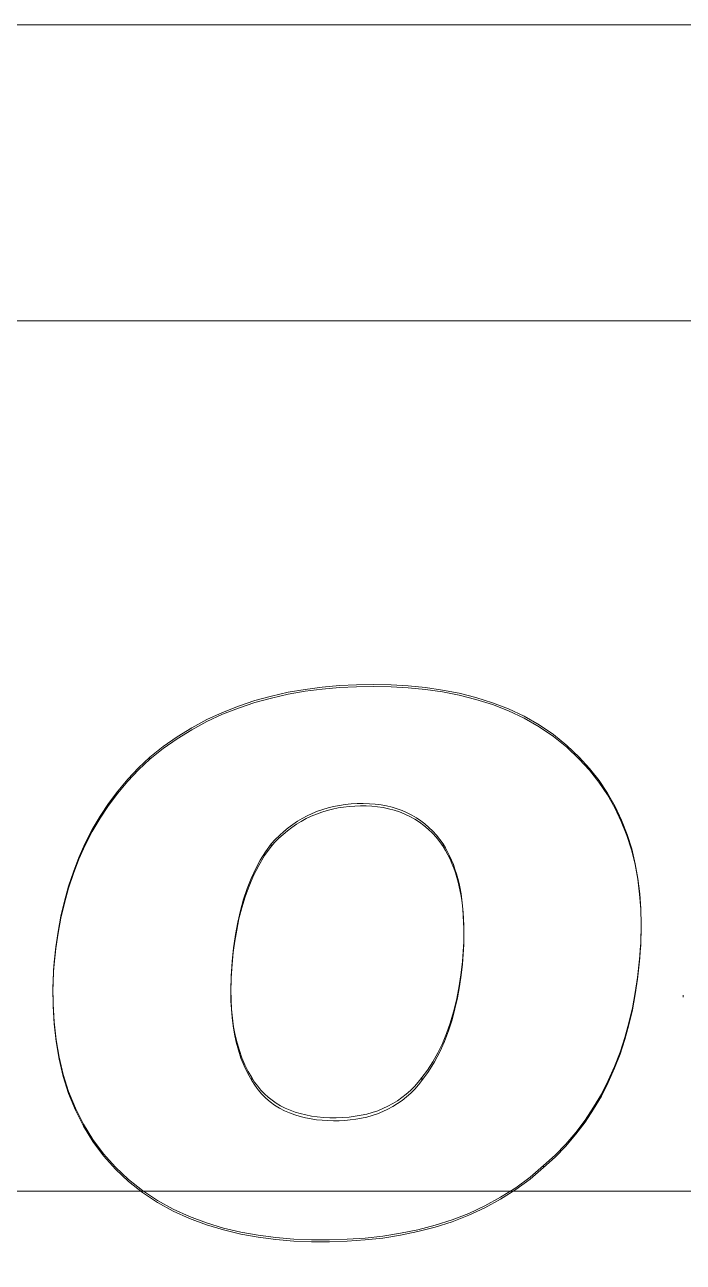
# Model space of a CAD drawing. Header units: millimetres. Extents: x 42151 to 59780, y 37376 to 44547.
# Drawn here: x 47179.81 to 47183.6, y 42699.84 to 42706.95 of the extents above; entities that cross this region are included whole.
import ezdxf

# ---------------------------------------------------------------- set-up
doc = ezdxf.new("R2010")
doc.units = ezdxf.units.MM
doc.set_wipeout_variables(frame=1)
doc.layers.add('! NO PLOT !', color=7, linetype='Continuous', true_color=0xff75dd, plot=False)
doc.layers.add('000-PI-Oprema', color=30, linetype='Continuous', lineweight=5)
doc.layers.add('004-PI-DIN Šina', color=3, linetype='Continuous')

# ---------------------------------------------------------------- blocks, each defined once
blk = doc.blocks.new('*U153')
at = {"layer": '004-PI-DIN Šina'}
blk.add_lwpolyline([(380, -17.5), (380, 17.5), (0, 17.5), (0, -17.5)], close=True, dxfattribs=at)
blk = doc.blocks.new('93444012 - Socomec')
blk.add_wipeout([(49752.7718, 45329.6339), (49959.4718, 45329.6339), (49959.4718, 45389.3339), (50071.4718, 45389.3339), (50071.4718, 45374.3339), (50074.4718, 45367.4057), (50074.4718, 45167.2621), (50071.4809, 45160.7483), (50071.4809, 45144.3339), (50022.0518, 45144.3339), (50022.0518, 45130.5339), (49981.4118, 45130.5339), (49981.4118, 45144.3339), (49959.4718, 45144.3339), (49959.4718, 45205.0339), (49752.7718, 45205.0339), (49752.7718, 45239.9339), (49751.4718, 45240.7339), (49751.4718, 45293.9339), (49752.7718, 45294.7339)]).dxf.layer = '! NO PLOT !'
at = {"layer": '000-PI-Oprema'}
for p, q in [((49752.7718, 45291.5339), (49764.4718, 45291.5339)), ((49764.4718, 45291.5339), (49776.1718, 45291.5339)), ((49751.4718, 45289.8339), (49959.4718, 45289.8339)), ((49762.9203, 45287.7427), (49763.0193, 45287.7444)), ((49763.0193, 45287.7444), (49763.1184, 45287.7424)), ((49762.3353, 45287.6512), (49762.4307, 45287.6775)), ((49762.4307, 45287.6775), (49762.5274, 45287.699)), ((49762.4307, 45287.6662), (49762.5274, 45287.6878)), ((49762.5274, 45287.699), (49762.625, 45287.7161)), ((49762.5274, 45287.6878), (49762.625, 45287.7048)), ((49762.625, 45287.7161), (49762.7231, 45287.7288)), ((49762.625, 45287.7048), (49762.7231, 45287.7176)), ((49762.7231, 45287.7288), (49762.8215, 45287.7375)), ((49762.7231, 45287.7176), (49762.8215, 45287.7263)), ((49762.8215, 45287.7375), (49762.9203, 45287.7427)), ((49762.8215, 45287.7263), (49762.9203, 45287.7314)), ((49762.9203, 45287.7314), (49763.0193, 45287.7331)), ((49763.0193, 45287.7331), (49763.1184, 45287.7312)), ((49763.1184, 45287.7424), (49763.2173, 45287.7365)), ((49763.1184, 45287.7312), (49763.2173, 45287.7253)), ((49763.2173, 45287.7365), (49763.3158, 45287.7265)), ((49763.2173, 45287.7253), (49763.3158, 45287.7153)), ((49763.3158, 45287.7265), (49763.4136, 45287.7122)), ((49763.3158, 45287.7153), (49763.4136, 45287.701)), ((49763.4136, 45287.7122), (49763.5104, 45287.6933)), ((49763.4136, 45287.701), (49763.5104, 45287.6821)), ((49763.5104, 45287.6933), (49763.6066, 45287.6692)), ((49763.5104, 45287.6821), (49763.6066, 45287.658)), ((49762.1501, 45287.5838), (49762.2416, 45287.62)), ((49762.1501, 45287.5725), (49762.2416, 45287.6088)), ((49762.2416, 45287.62), (49762.3353, 45287.6512)), ((49762.2416, 45287.6088), (49762.3353, 45287.64)), ((49762.3353, 45287.64), (49762.4307, 45287.6662)), ((49763.6066, 45287.6692), (49763.7012, 45287.6393)), ((49763.6066, 45287.658), (49763.7012, 45287.6281)), ((49763.7012, 45287.6393), (49763.7937, 45287.6035)), ((49763.7012, 45287.6281), (49763.7937, 45287.5922)), ((49763.7937, 45287.6035), (49763.8831, 45287.5613)), ((49761.9736, 45287.4954), (49762.0607, 45287.5422)), ((49761.9736, 45287.4842), (49762.0607, 45287.531)), ((49762.0607, 45287.5422), (49762.1501, 45287.5838)), ((49762.0607, 45287.531), (49762.1501, 45287.5725)), ((49763.7937, 45287.5922), (49763.8831, 45287.5501)), ((49763.8831, 45287.5613), (49763.9691, 45287.5125)), ((49763.8831, 45287.5501), (49763.9691, 45287.5012)), ((49761.8894, 45287.4437), (49761.9736, 45287.4954)), ((49761.8894, 45287.4325), (49761.9736, 45287.4842)), ((49763.9691, 45287.5125), (49764.0512, 45287.4567)), ((49763.9691, 45287.5012), (49764.0512, 45287.4454)), ((49761.8086, 45287.3872), (49761.8894, 45287.4437)), ((49761.8086, 45287.376), (49761.8894, 45287.4325)), ((49764.0512, 45287.4567), (49764.1285, 45287.3944)), ((49764.0512, 45287.4454), (49764.1285, 45287.3832)), ((49764.1285, 45287.3944), (49764.2001, 45287.3261)), ((49761.6671, 45287.2647), (49761.7316, 45287.3261)), ((49761.7316, 45287.3261), (49761.8086, 45287.3872)), ((49761.7316, 45287.3149), (49761.8086, 45287.376)), ((49761.7316, 45287.3149), (49761.7316, 45287.3261)), ((49764.1285, 45287.3832), (49764.2001, 45287.3149)), ((49764.2001, 45287.3261), (49764.2593, 45287.2614)), ((49764.2001, 45287.3149), (49764.2001, 45287.3261)), ((49761.6059, 45287.1998), (49761.6671, 45287.2647)), ((49761.6059, 45287.1885), (49761.6671, 45287.2535)), ((49761.6671, 45287.2535), (49761.7316, 45287.3149)), ((49764.2001, 45287.3149), (49764.2587, 45287.2509)), ((49764.2587, 45287.2509), (49764.3127, 45287.1827)), ((49764.2593, 45287.2614), (49764.3138, 45287.1924)), ((49761.5485, 45287.1316), (49761.6059, 45287.1998)), ((49761.5485, 45287.1203), (49761.6059, 45287.1885)), ((49764.3127, 45287.1827), (49764.3615, 45287.1107)), ((49764.3138, 45287.1924), (49764.3629, 45287.1196)), ((49761.4951, 45287.0604), (49761.5485, 45287.1316)), ((49761.4951, 45287.0491), (49761.5485, 45287.1203)), ((49764.3615, 45287.1107), (49764.4045, 45287.0356)), ((49764.3629, 45287.1196), (49764.4063, 45287.0435)), ((49761.4464, 45286.9869), (49761.4951, 45287.0604)), ((49761.4464, 45286.9756), (49761.4951, 45287.0491)), ((49762.7256, 45287.0261), (49762.7568, 45287.0354)), ((49762.7568, 45287.0354), (49762.7887, 45287.0432)), ((49762.7826, 45287.0282), (49762.8143, 45287.0348)), ((49762.7887, 45287.0432), (49762.8214, 45287.0495)), ((49762.8143, 45287.0348), (49762.8462, 45287.0398)), ((49762.8214, 45287.0495), (49762.8547, 45287.0544)), ((49762.8462, 45287.0398), (49762.8784, 45287.0435)), ((49762.8547, 45287.0544), (49762.8887, 45287.0577)), ((49762.8784, 45287.0435), (49762.9107, 45287.0458)), ((49762.8887, 45287.0577), (49762.9235, 45287.0596)), ((49762.9107, 45287.0458), (49762.9432, 45287.0468)), ((49762.9235, 45287.0596), (49762.9589, 45287.0601)), ((49762.9432, 45287.0468), (49762.9758, 45287.0465)), ((49762.9589, 45287.0601), (49762.9939, 45287.0589)), ((49762.9758, 45287.0465), (49763.0082, 45287.0447)), ((49762.9939, 45287.0589), (49763.0279, 45287.0562)), ((49763.0082, 45287.0447), (49763.0405, 45287.0414)), ((49763.0279, 45287.0562), (49763.061, 45287.0519)), ((49763.0405, 45287.0414), (49763.0725, 45287.0366)), ((49763.061, 45287.0519), (49763.093, 45287.0461)), ((49763.0725, 45287.0366), (49763.1043, 45287.0301)), ((49763.093, 45287.0461), (49763.1241, 45287.0387)), ((49763.1241, 45287.0387), (49763.1541, 45287.0297)), ((49764.4045, 45287.0356), (49764.4417, 45286.9577)), ((49764.4063, 45287.0435), (49764.4436, 45286.9646)), ((49761.4019, 45286.9106), (49761.4464, 45286.9869)), ((49761.4019, 45286.8994), (49761.4464, 45286.9756)), ((49762.5803, 45286.9579), (49762.6079, 45286.9744)), ((49762.6026, 45286.9578), (49762.6308, 45286.9732)), ((49762.6079, 45286.9744), (49762.6363, 45286.9896)), ((49762.6308, 45286.9732), (49762.6598, 45286.9872)), ((49762.6363, 45286.9896), (49762.6653, 45287.0032)), ((49762.6598, 45286.9872), (49762.6897, 45286.9997)), ((49762.6653, 45287.0032), (49762.6951, 45287.0154)), ((49762.6897, 45286.9997), (49762.7202, 45287.0107)), ((49762.6951, 45287.0154), (49762.7256, 45287.0261)), ((49762.7202, 45287.0107), (49762.7512, 45287.0202)), ((49762.7512, 45287.0202), (49762.7826, 45287.0282)), ((49763.1043, 45287.0301), (49763.1358, 45287.0218)), ((49763.1358, 45287.0218), (49763.1667, 45287.0118)), ((49763.1541, 45287.0297), (49763.1832, 45287.0191)), ((49763.1667, 45287.0118), (49763.197, 45286.9999)), ((49763.1832, 45287.0191), (49763.2112, 45287.007)), ((49763.197, 45286.9999), (49763.2263, 45286.9861)), ((49763.2112, 45287.007), (49763.2382, 45286.9933)), ((49763.2263, 45286.9861), (49763.2545, 45286.9704)), ((49763.2382, 45286.9933), (49763.2642, 45286.9781)), ((49763.2545, 45286.9704), (49763.2818, 45286.9528)), ((49763.2642, 45286.9781), (49763.2892, 45286.9613)), ((49764.4436, 45286.9646), (49764.4752, 45286.883)), ((49761.3615, 45286.8319), (49761.4019, 45286.9106)), ((49761.3615, 45286.8206), (49761.4019, 45286.8994)), ((49762.4768, 45286.877), (49762.5016, 45286.8994)), ((49762.4979, 45286.8823), (49762.5227, 45286.903)), ((49762.5016, 45286.8994), (49762.5271, 45286.9203)), ((49762.5227, 45286.903), (49762.5485, 45286.9226)), ((49762.5271, 45286.9203), (49762.5533, 45286.9398)), ((49762.5485, 45286.9226), (49762.5751, 45286.9408)), ((49762.5533, 45286.9398), (49762.5803, 45286.9579)), ((49762.5751, 45286.9408), (49762.6026, 45286.9578)), ((49763.2818, 45286.9528), (49763.3078, 45286.9335)), ((49763.2892, 45286.9613), (49763.3131, 45286.9429)), ((49763.3078, 45286.9335), (49763.3325, 45286.9124)), ((49763.3131, 45286.9429), (49763.336, 45286.923)), ((49763.3325, 45286.9124), (49763.3558, 45286.8899)), ((49763.336, 45286.923), (49763.3579, 45286.9016)), ((49763.3579, 45286.9016), (49763.3787, 45286.8785)), ((49764.4417, 45286.9577), (49764.4734, 45286.8771)), ((49761.3252, 45286.751), (49761.3615, 45286.8319)), ((49761.3252, 45286.7398), (49761.3615, 45286.8206)), ((49762.397, 45286.7829), (49762.4294, 45286.8279)), ((49762.4294, 45286.8279), (49762.4527, 45286.8532)), ((49762.4294, 45286.814), (49762.4511, 45286.8377)), ((49762.4294, 45286.814), (49762.4294, 45286.8279)), ((49762.4511, 45286.8377), (49762.474, 45286.8605)), ((49762.4527, 45286.8532), (49762.4768, 45286.877)), ((49762.474, 45286.8605), (49762.4979, 45286.8823)), ((49763.3558, 45286.8899), (49763.3776, 45286.866)), ((49763.3776, 45286.866), (49763.3981, 45286.8406)), ((49763.3787, 45286.8785), (49763.3984, 45286.854)), ((49763.3981, 45286.8406), (49763.4171, 45286.814)), ((49763.3984, 45286.854), (49763.4171, 45286.8279)), ((49763.4171, 45286.814), (49763.4171, 45286.8279)), ((49763.4171, 45286.8279), (49763.4306, 45286.8058)), ((49764.4734, 45286.8771), (49764.4996, 45286.7945)), ((49764.4752, 45286.883), (49764.5013, 45286.7994)), ((49761.293, 45286.6685), (49761.3252, 45286.751)), ((49762.3579, 45286.7044), (49762.3916, 45286.7606)), ((49762.3671, 45286.7348), (49762.397, 45286.7829)), ((49762.3916, 45286.7606), (49762.4294, 45286.814)), ((49763.4171, 45286.814), (49763.4316, 45286.7902)), ((49763.4306, 45286.8058), (49763.4433, 45286.7829)), ((49763.4316, 45286.7902), (49763.445, 45286.7656)), ((49763.4433, 45286.7829), (49763.4552, 45286.7592)), ((49763.445, 45286.7656), (49763.4574, 45286.7405)), ((49763.4552, 45286.7592), (49763.4662, 45286.7348)), ((49764.4996, 45286.7945), (49764.5204, 45286.7104)), ((49764.5013, 45286.7994), (49764.522, 45286.7144)), ((49761.293, 45286.6573), (49761.3252, 45286.7398)), ((49762.3143, 45286.6292), (49762.3395, 45286.6836)), ((49762.3281, 45286.6459), (49762.3579, 45286.7044)), ((49762.3395, 45286.6836), (49762.3671, 45286.7348)), ((49763.4574, 45286.7405), (49763.4687, 45286.715)), ((49763.4662, 45286.7348), (49763.4764, 45286.7096)), ((49763.4687, 45286.715), (49763.4789, 45286.689)), ((49763.4764, 45286.7096), (49763.4859, 45286.6836)), ((49763.4789, 45286.689), (49763.4882, 45286.6626)), ((49763.4859, 45286.6836), (49763.4945, 45286.6568)), ((49764.5204, 45286.7104), (49764.5361, 45286.6256)), ((49764.522, 45286.7144), (49764.5374, 45286.6285)), ((49761.2651, 45286.5847), (49761.293, 45286.6685)), ((49761.2651, 45286.5735), (49761.293, 45286.6573)), ((49762.2915, 45286.5715), (49762.3143, 45286.6292)), ((49762.3023, 45286.5857), (49762.3281, 45286.6459)), ((49763.4882, 45286.6626), (49763.4965, 45286.6359)), ((49763.4945, 45286.6568), (49763.5023, 45286.6292)), ((49763.4965, 45286.6359), (49763.5039, 45286.609)), ((49763.5023, 45286.6292), (49763.5094, 45286.6007)), ((49763.5039, 45286.609), (49763.5104, 45286.5818)), ((49764.5361, 45286.6256), (49764.547, 45286.5399)), ((49764.5374, 45286.6285), (49764.5479, 45286.5418)), ((49761.2412, 45286.4998), (49761.2651, 45286.5847)), ((49761.2412, 45286.4885), (49761.2651, 45286.5735)), ((49762.271, 45286.5105), (49762.2915, 45286.5715)), ((49762.2799, 45286.5241), (49762.3023, 45286.5857)), ((49763.5094, 45286.6007), (49763.5156, 45286.5715)), ((49763.5104, 45286.5818), (49763.5161, 45286.5545)), ((49763.5156, 45286.5715), (49763.5211, 45286.5414)), ((49763.5161, 45286.5545), (49763.5211, 45286.5271)), ((49763.5211, 45286.5271), (49763.5211, 45286.5414)), ((49763.5211, 45286.5414), (49763.5259, 45286.507)), ((49764.547, 45286.5399), (49764.5535, 45286.4536)), ((49764.5479, 45286.5418), (49764.554, 45286.4546)), ((49761.2212, 45286.4132), (49761.2412, 45286.4998)), ((49761.2212, 45286.4019), (49761.2412, 45286.4885)), ((49762.2529, 45286.446), (49762.271, 45286.5105)), ((49762.2608, 45286.4613), (49762.2799, 45286.5241)), ((49763.5211, 45286.5271), (49763.5262, 45286.4901)), ((49763.5259, 45286.507), (49763.5298, 45286.4715)), ((49763.5262, 45286.4901), (49763.5302, 45286.453)), ((49763.5298, 45286.4715), (49763.5328, 45286.435)), ((49761.2048, 45286.3258), (49761.2212, 45286.4132)), ((49761.2048, 45286.3145), (49761.2212, 45286.4019)), ((49762.2314, 45286.3334), (49762.2447, 45286.3976)), ((49762.2373, 45286.3782), (49762.2529, 45286.446)), ((49762.2447, 45286.3976), (49762.2608, 45286.4613)), ((49763.5302, 45286.453), (49763.5331, 45286.4158)), ((49763.5328, 45286.435), (49763.535, 45286.3974)), ((49763.5331, 45286.4158), (49763.5352, 45286.3786)), ((49763.535, 45286.3974), (49763.5363, 45286.3587)), ((49764.5535, 45286.4536), (49764.5558, 45286.367)), ((49764.554, 45286.4546), (49764.5559, 45286.367)), ((49761.1919, 45286.2377), (49761.2048, 45286.3258)), ((49762.2206, 45286.2686), (49762.2314, 45286.3334)), ((49762.2242, 45286.3068), (49762.2373, 45286.3782)), ((49763.5352, 45286.3786), (49763.5364, 45286.3413)), ((49763.5363, 45286.3587), (49763.5367, 45286.319)), ((49763.5364, 45286.3413), (49763.5367, 45286.304)), ((49764.5555, 45286.3306), (49764.5545, 45286.2943)), ((49764.5559, 45286.367), (49764.5555, 45286.3306)), ((49764.5559, 45286.3557), (49764.5555, 45286.3194)), ((49764.5558, 45286.367), (49764.5558, 45286.3651)), ((49764.5558, 45286.3651), (49764.5558, 45286.3633)), ((49764.5558, 45286.3633), (49764.5559, 45286.3614)), ((49764.5559, 45286.3652), (49764.5559, 45286.3671)), ((49764.5559, 45286.3634), (49764.5559, 45286.3652)), ((49764.5559, 45286.3615), (49764.5559, 45286.3634)), ((49764.5559, 45286.3596), (49764.5559, 45286.3615)), ((49764.5559, 45286.3614), (49764.5559, 45286.3595)), ((49764.5559, 45286.3577), (49764.5559, 45286.3596)), ((49764.5559, 45286.3595), (49764.5559, 45286.3576)), ((49764.5559, 45286.3559), (49764.5559, 45286.3577)), ((49764.5559, 45286.3576), (49764.5559, 45286.3557)), ((49761.1919, 45286.2265), (49761.2048, 45286.3145)), ((49762.2122, 45286.2035), (49762.2206, 45286.2686)), ((49762.2137, 45286.2318), (49762.2242, 45286.3068)), ((49763.5359, 45286.2656), (49763.5349, 45286.2382)), ((49763.5365, 45286.2925), (49763.5359, 45286.2656)), ((49763.5365, 45286.2763), (49763.5359, 45286.2486)), ((49763.5367, 45286.319), (49763.5365, 45286.2925)), ((49763.5367, 45286.304), (49763.5365, 45286.2763)), ((49763.5367, 45286.3165), (49763.5367, 45286.319)), ((49763.5367, 45286.3141), (49763.5367, 45286.3165)), ((49763.5367, 45286.3116), (49763.5367, 45286.3141)), ((49763.5367, 45286.3091), (49763.5367, 45286.3116)), ((49763.5367, 45286.3067), (49763.5367, 45286.3091)), ((49763.5367, 45286.3042), (49763.5367, 45286.3067)), ((49764.5529, 45286.2579), (49764.5507, 45286.2217)), ((49764.5545, 45286.2943), (49764.5529, 45286.2579)), ((49764.5545, 45286.283), (49764.5529, 45286.2467)), ((49764.5555, 45286.3194), (49764.5545, 45286.283)), ((49761.1823, 45286.1494), (49761.1919, 45286.2377)), ((49761.1823, 45286.1381), (49761.1919, 45286.2265)), ((49762.2059, 45286.1532), (49762.2137, 45286.2318)), ((49762.2059, 45286.1381), (49762.2122, 45286.2035)), ((49763.5318, 45286.182), (49763.5297, 45286.1532)), ((49763.5334, 45286.1933), (49763.5317, 45286.1657)), ((49763.5336, 45286.2104), (49763.5318, 45286.182)), ((49763.5349, 45286.221), (49763.5334, 45286.1933)), ((49763.5349, 45286.2382), (49763.5336, 45286.2104)), ((49763.5359, 45286.2486), (49763.5349, 45286.221)), ((49764.548, 45286.1855), (49764.5447, 45286.1494)), ((49764.5507, 45286.2217), (49764.548, 45286.1855)), ((49764.5507, 45286.2104), (49764.548, 45286.1742)), ((49764.5529, 45286.2467), (49764.5507, 45286.2104)), ((49761.1793, 45286.103), (49761.1807, 45286.1262)), ((49761.1795, 45286.0955), (49761.1808, 45286.1168)), ((49761.1807, 45286.1262), (49761.1823, 45286.1494)), ((49761.1808, 45286.1168), (49761.1823, 45286.1381)), ((49761.1823, 45286.1381), (49761.1823, 45286.1494)), ((49762.2016, 45286.0964), (49762.2035, 45286.1246)), ((49762.2017, 45286.0836), (49762.2036, 45286.1109)), ((49762.2035, 45286.1246), (49762.2059, 45286.1532)), ((49762.2036, 45286.1109), (49762.2059, 45286.1381)), ((49762.2059, 45286.1381), (49762.2059, 45286.1532)), ((49763.5297, 45286.1532), (49763.5201, 45286.0758)), ((49763.5297, 45286.1381), (49763.5219, 45286.0732)), ((49763.5317, 45286.1657), (49763.5297, 45286.1381)), ((49763.5297, 45286.1381), (49763.5297, 45286.1532)), ((49764.5447, 45286.1494), (49764.5346, 45286.0615)), ((49764.5447, 45286.1381), (49764.5346, 45286.0502)), ((49764.548, 45286.1742), (49764.5447, 45286.1381)), ((49764.5447, 45286.1381), (49764.5447, 45286.1494)), ((49761.1763, 45286.0337), (49761.1771, 45286.0567)), ((49761.1766, 45286.0318), (49761.1774, 45286.0529)), ((49761.1771, 45286.0567), (49761.1781, 45286.0798)), ((49761.1774, 45286.0529), (49761.1783, 45286.0742)), ((49761.1781, 45286.0798), (49761.1793, 45286.103)), ((49761.1783, 45286.0742), (49761.1795, 45286.0955)), ((49762.1983, 45286.0143), (49762.199, 45286.0413)), ((49762.199, 45286.0413), (49762.2, 45286.0686)), ((49762.199, 45286.0289), (49762.2002, 45286.0562)), ((49762.2, 45286.0686), (49762.2016, 45286.0964)), ((49762.2002, 45286.0562), (49762.2017, 45286.0836)), ((49763.5201, 45286.0758), (49763.5082, 45286.0017)), ((49763.5219, 45286.0732), (49763.5121, 45286.0086)), ((49764.5346, 45286.0615), (49764.5215, 45285.9739)), ((49764.5346, 45286.0502), (49764.5215, 45285.9627)), ((49761.1754, 45285.9691), (49761.1754, 45285.9709)), ((49761.1754, 45285.9672), (49761.1754, 45285.9691)), ((49761.1754, 45285.9653), (49761.1754, 45285.9672)), ((49761.1758, 45286.0106), (49761.1763, 45286.0337)), ((49761.1764, 45285.9081), (49761.1758, 45286.0106)), ((49761.1758, 45286.0013), (49761.1759, 45286.0031)), ((49761.1758, 45285.9994), (49761.1758, 45286.0013)), ((49761.1764, 45285.8968), (49761.1758, 45285.9994)), ((49761.1759, 45286.005), (49761.176, 45286.0069)), ((49761.1759, 45286.0031), (49761.1759, 45286.005)), ((49761.176, 45286.0088), (49761.1761, 45286.0106)), ((49761.176, 45286.0069), (49761.176, 45286.0088)), ((49761.1761, 45286.0106), (49761.1766, 45286.0318)), ((49762.1981, 45285.9879), (49762.1983, 45286.0143)), ((49762.1981, 45285.9741), (49762.1983, 45286.0015)), ((49762.1991, 45285.9324), (49762.1981, 45285.9879)), ((49762.1981, 45285.9853), (49762.1981, 45285.9879)), ((49762.1981, 45285.9827), (49762.1981, 45285.9853)), ((49762.1981, 45285.9801), (49762.1981, 45285.9827)), ((49762.1981, 45285.9776), (49762.1981, 45285.9801)), ((49762.1981, 45285.975), (49762.1981, 45285.9776)), ((49762.1981, 45285.9724), (49762.1981, 45285.975)), ((49762.1988, 45285.9262), (49762.1981, 45285.9741)), ((49762.1983, 45286.0015), (49762.199, 45286.0289)), ((49763.5082, 45286.0017), (49763.4939, 45285.9309)), ((49763.5121, 45286.0086), (49763.5001, 45285.9443)), ((49764.5215, 45285.9739), (49764.5051, 45285.887)), ((49761.1754, 45285.9634), (49761.1754, 45285.9653)), ((49761.1754, 45285.9616), (49761.1754, 45285.9634)), ((49761.1754, 45285.9597), (49761.1754, 45285.9616)), ((49761.182, 45285.8054), (49761.1764, 45285.9081)), ((49761.182, 45285.7942), (49761.1764, 45285.8968)), ((49762.201, 45285.8785), (49762.1988, 45285.9262)), ((49762.2021, 45285.8789), (49762.1991, 45285.9324)), ((49763.4939, 45285.9309), (49763.4773, 45285.8634)), ((49763.5001, 45285.9443), (49763.4858, 45285.8806)), ((49764.5215, 45285.9627), (49764.5051, 45285.8757)), ((49764.7973, 45285.9572), (49764.7973, 45285.9591)), ((49764.7973, 45285.9554), (49764.7973, 45285.9572)), ((49764.7973, 45285.9535), (49764.7973, 45285.9554)), ((49764.7973, 45285.9516), (49764.7973, 45285.9535)), ((49764.7973, 45285.9497), (49764.7973, 45285.9516)), ((49764.7973, 45285.9479), (49764.7973, 45285.9497)), ((49762.2049, 45285.8308), (49762.201, 45285.8785)), ((49762.207, 45285.8274), (49762.2021, 45285.8789)), ((49762.2107, 45285.7832), (49762.2049, 45285.8308)), ((49762.214, 45285.7779), (49762.207, 45285.8274)), ((49763.4773, 45285.8634), (49763.4583, 45285.7993)), ((49763.4858, 45285.8806), (49763.4688, 45285.8174)), ((49764.5051, 45285.887), (49764.4852, 45285.8008)), ((49764.5051, 45285.8757), (49764.4852, 45285.7895)), ((49761.1933, 45285.7034), (49761.182, 45285.8054)), ((49761.1933, 45285.6921), (49761.182, 45285.7942)), ((49762.2186, 45285.7359), (49762.2107, 45285.7832)), ((49762.223, 45285.7303), (49762.214, 45285.7779)), ((49763.4489, 45285.7552), (49763.4259, 45285.694)), ((49763.4583, 45285.7993), (49763.437, 45285.7385)), ((49763.4688, 45285.8174), (49763.4489, 45285.7552)), ((49764.4852, 45285.8008), (49764.4617, 45285.7161)), ((49764.4852, 45285.7895), (49764.4617, 45285.7048)), ((49761.2107, 45285.6023), (49761.1933, 45285.7034)), ((49761.2107, 45285.5911), (49761.1933, 45285.6921)), ((49762.2287, 45285.6891), (49762.2186, 45285.7359)), ((49762.2339, 45285.6846), (49762.223, 45285.7303)), ((49762.2411, 45285.643), (49762.2287, 45285.6891)), ((49762.2468, 45285.6409), (49762.2339, 45285.6846)), ((49763.4259, 45285.694), (49763.3994, 45285.6345)), ((49763.437, 45285.7385), (49763.4135, 45285.681)), ((49764.4617, 45285.7161), (49764.4342, 45285.6325)), ((49764.4617, 45285.7048), (49764.4342, 45285.6212)), ((49762.2562, 45285.5976), (49762.2411, 45285.643)), ((49762.2618, 45285.5991), (49762.2468, 45285.6409)), ((49763.3875, 45285.627), (49763.3593, 45285.5764)), ((49763.3994, 45285.6345), (49763.369, 45285.5767)), ((49763.4135, 45285.681), (49763.3875, 45285.627)), ((49764.4342, 45285.6325), (49764.4026, 45285.5502)), ((49764.4342, 45285.6212), (49764.4026, 45285.5389)), ((49761.2346, 45285.5029), (49761.2107, 45285.6023)), ((49761.2346, 45285.4917), (49761.2107, 45285.5911)), ((49762.274, 45285.5532), (49762.2562, 45285.5976)), ((49762.2787, 45285.5593), (49762.2618, 45285.5991)), ((49762.2948, 45285.5101), (49762.274, 45285.5532)), ((49762.2976, 45285.5213), (49762.2787, 45285.5593)), ((49763.3593, 45285.5764), (49763.3288, 45285.5292)), ((49763.369, 45285.5767), (49763.3346, 45285.5212)), ((49764.4026, 45285.5502), (49764.3669, 45285.4695)), ((49761.2659, 45285.4051), (49761.2346, 45285.5029)), ((49761.2659, 45285.3939), (49761.2346, 45285.4917)), ((49762.3185, 45285.4687), (49762.2948, 45285.5101)), ((49762.3185, 45285.4854), (49762.2976, 45285.5213)), ((49762.3347, 45285.46), (49762.3185, 45285.4854)), ((49762.3185, 45285.4687), (49762.3185, 45285.4854)), ((49763.296, 45285.4854), (49763.275, 45285.4594)), ((49763.2959, 45285.4687), (49763.2959, 45285.4854)), ((49763.3288, 45285.5292), (49763.296, 45285.4854)), ((49763.3346, 45285.5212), (49763.296, 45285.4687)), ((49764.3669, 45285.4695), (49764.3269, 45285.391)), ((49764.4026, 45285.5389), (49764.3669, 45285.4583)), ((49761.3048, 45285.3097), (49761.2659, 45285.4051)), ((49762.3359, 45285.4416), (49762.3185, 45285.4687)), ((49762.3522, 45285.4361), (49762.3347, 45285.46)), ((49762.3552, 45285.4157), (49762.3359, 45285.4416)), ((49762.371, 45285.4137), (49762.3522, 45285.4361)), ((49762.3763, 45285.3912), (49762.3552, 45285.4157)), ((49762.3911, 45285.3927), (49762.371, 45285.4137)), ((49763.2302, 45285.4121), (49763.2063, 45285.3908)), ((49763.2531, 45285.435), (49763.2302, 45285.4121)), ((49763.2543, 45285.4196), (49763.2315, 45285.3967)), ((49763.275, 45285.4594), (49763.2531, 45285.435)), ((49763.2758, 45285.4436), (49763.2543, 45285.4196)), ((49763.296, 45285.4687), (49763.2758, 45285.4436)), ((49764.3669, 45285.4583), (49764.3269, 45285.3797)), ((49761.3048, 45285.2984), (49761.2659, 45285.3939)), ((49762.399, 45285.3683), (49762.3763, 45285.3912)), ((49762.4124, 45285.3733), (49762.3911, 45285.3927)), ((49762.4234, 45285.3473), (49762.399, 45285.3683)), ((49762.435, 45285.3553), (49762.4124, 45285.3733)), ((49762.4494, 45285.3282), (49762.4234, 45285.3473)), ((49762.4588, 45285.3389), (49762.435, 45285.3553)), ((49762.4768, 45285.311), (49762.4494, 45285.3282)), ((49762.4839, 45285.3239), (49762.4588, 45285.3389)), ((49763.1286, 45285.3363), (49763.1007, 45285.3212)), ((49763.1555, 45285.3529), (49763.1286, 45285.3363)), ((49763.156, 45285.3363), (49763.1287, 45285.3194)), ((49763.1814, 45285.3711), (49763.1555, 45285.3529)), ((49763.1823, 45285.3549), (49763.156, 45285.3363)), ((49763.2063, 45285.3908), (49763.1814, 45285.3711)), ((49763.2075, 45285.375), (49763.1823, 45285.3549)), ((49763.2315, 45285.3967), (49763.2075, 45285.375)), ((49764.3269, 45285.391), (49764.2827, 45285.3149)), ((49764.3269, 45285.3797), (49764.2827, 45285.3037)), ((49761.3514, 45285.2177), (49761.3048, 45285.3097)), ((49761.3514, 45285.2065), (49761.3048, 45285.2984)), ((49762.5053, 45285.2957), (49762.4768, 45285.311)), ((49762.5103, 45285.3103), (49762.4839, 45285.3239)), ((49762.5348, 45285.2825), (49762.5053, 45285.2957)), ((49762.538, 45285.2983), (49762.5103, 45285.3103)), ((49762.5649, 45285.2712), (49762.5348, 45285.2825)), ((49762.5668, 45285.2877), (49762.538, 45285.2983)), ((49762.5958, 45285.2618), (49762.5649, 45285.2712)), ((49762.597, 45285.2786), (49762.5668, 45285.2877)), ((49762.6272, 45285.2541), (49762.5958, 45285.2618)), ((49762.6284, 45285.271), (49762.597, 45285.2786)), ((49762.661, 45285.2649), (49762.6284, 45285.271)), ((49762.6949, 45285.2602), (49762.661, 45285.2649)), ((49762.73, 45285.257), (49762.6949, 45285.2602)), ((49762.7664, 45285.2552), (49762.73, 45285.257)), ((49762.841, 45285.2561), (49762.8039, 45285.2549)), ((49762.877, 45285.2589), (49762.841, 45285.2561)), ((49762.912, 45285.2632), (49762.877, 45285.2589)), ((49762.946, 45285.269), (49762.912, 45285.2632)), ((49762.979, 45285.2763), (49762.946, 45285.269)), ((49762.9793, 45285.2593), (49762.9479, 45285.2522)), ((49763.0109, 45285.2852), (49762.979, 45285.2763)), ((49763.0103, 45285.2679), (49762.9793, 45285.2593)), ((49763.0409, 45285.2783), (49763.0103, 45285.2679)), ((49763.0419, 45285.2957), (49763.0109, 45285.2852)), ((49763.071, 45285.2903), (49763.0409, 45285.2783)), ((49763.0718, 45285.3077), (49763.0419, 45285.2957)), ((49763.1003, 45285.304), (49763.071, 45285.2903)), ((49763.1007, 45285.3212), (49763.0718, 45285.3077)), ((49763.1287, 45285.3194), (49763.1003, 45285.304)), ((49764.2827, 45285.3149), (49764.2342, 45285.2419)), ((49764.2827, 45285.3037), (49764.2342, 45285.2306)), ((49761.4054, 45285.1304), (49761.3514, 45285.2177)), ((49761.4054, 45285.1191), (49761.3514, 45285.2065)), ((49762.6589, 45285.248), (49762.6272, 45285.2541)), ((49762.691, 45285.2434), (49762.6589, 45285.248)), ((49762.7231, 45285.2402), (49762.691, 45285.2434)), ((49762.7552, 45285.2383), (49762.7231, 45285.2402)), ((49762.7874, 45285.2375), (49762.7552, 45285.2383)), ((49762.8039, 45285.2549), (49762.7664, 45285.2552)), ((49762.8197, 45285.2378), (49762.7874, 45285.2375)), ((49762.852, 45285.2394), (49762.8197, 45285.2378)), ((49762.8842, 45285.2423), (49762.852, 45285.2394)), ((49762.9162, 45285.2465), (49762.8842, 45285.2423)), ((49762.9479, 45285.2522), (49762.9162, 45285.2465)), ((49764.2342, 45285.2419), (49764.1807, 45285.1712)), ((49764.2342, 45285.2306), (49764.1807, 45285.16)), ((49761.4669, 45285.0483), (49761.4054, 45285.1304)), ((49761.4669, 45285.0371), (49761.4054, 45285.1191)), ((49764.1807, 45285.1712), (49764.1228, 45285.1039)), ((49764.1807, 45285.16), (49764.1228, 45285.0926)), ((49761.5356, 45284.9716), (49761.4669, 45285.0483)), ((49764.1228, 45285.1039), (49764.0609, 45285.0401)), ((49764.1228, 45285.0926), (49764.0609, 45285.0288)), ((49761.5356, 45284.9603), (49761.4669, 45285.0371)), ((49763.9954, 45284.9803), (49763.9175, 45284.9141)), ((49764.0609, 45285.0401), (49763.9954, 45284.9803)), ((49764.0609, 45285.0288), (49763.9954, 45284.9691)), ((49763.9954, 45284.9691), (49763.9954, 45284.9803)), ((49761.6106, 45284.9008), (49761.5356, 45284.9716)), ((49761.6106, 45284.8896), (49761.5356, 45284.9603)), ((49761.691, 45284.8369), (49761.6106, 45284.9008)), ((49763.9175, 45284.9141), (49763.8349, 45284.8533)), ((49763.9175, 45284.9029), (49763.8349, 45284.8421)), ((49763.9954, 45284.9691), (49763.9175, 45284.9029)), ((49751.4718, 45284.8339), (50067.9718, 45284.8339)), ((49761.691, 45284.8256), (49761.6106, 45284.8896)), ((49761.7766, 45284.7801), (49761.691, 45284.8369)), ((49763.8349, 45284.8533), (49763.7482, 45284.7982)), ((49763.8349, 45284.8421), (49763.7482, 45284.787)), ((49761.7766, 45284.7688), (49761.691, 45284.8256)), ((49761.8668, 45284.7302), (49761.7766, 45284.7801)), ((49761.8668, 45284.719), (49761.7766, 45284.7688)), ((49763.7482, 45284.7982), (49763.658, 45284.749)), ((49763.7482, 45284.787), (49763.658, 45284.7377)), ((49761.9608, 45284.6872), (49761.8668, 45284.7302)), ((49761.9608, 45284.676), (49761.8668, 45284.719)), ((49763.5651, 45284.7059), (49763.4699, 45284.669)), ((49763.5651, 45284.6947), (49763.4699, 45284.6578)), ((49763.658, 45284.749), (49763.5651, 45284.7059)), ((49763.658, 45284.7377), (49763.5651, 45284.6947)), ((49762.0575, 45284.651), (49761.9608, 45284.6872)), ((49762.0575, 45284.6398), (49761.9608, 45284.676)), ((49762.1555, 45284.6216), (49762.0575, 45284.651)), ((49762.1555, 45284.6103), (49762.0575, 45284.6398)), ((49762.2548, 45284.598), (49762.1555, 45284.6216)), ((49763.3724, 45284.6378), (49763.2731, 45284.6119)), ((49763.3724, 45284.6265), (49763.2731, 45284.6007)), ((49763.4699, 45284.669), (49763.3724, 45284.6378)), ((49763.4699, 45284.6578), (49763.3724, 45284.6265)), ((49762.2548, 45284.5867), (49762.1555, 45284.6103)), ((49762.3554, 45284.5797), (49762.2548, 45284.598)), ((49762.3554, 45284.5684), (49762.2548, 45284.5867)), ((49762.4571, 45284.5664), (49762.3554, 45284.5797)), ((49762.4571, 45284.5551), (49762.3554, 45284.5684)), ((49762.5594, 45284.5578), (49762.4571, 45284.5664)), ((49762.5594, 45284.5465), (49762.4571, 45284.5551)), ((49762.6621, 45284.5535), (49762.5594, 45284.5578)), ((49762.6621, 45284.5423), (49762.5594, 45284.5465)), ((49762.7648, 45284.5534), (49762.6621, 45284.5535)), ((49762.8672, 45284.5569), (49762.7648, 45284.5534)), ((49762.8672, 45284.5457), (49762.7648, 45284.5421)), ((49762.9691, 45284.564), (49762.8672, 45284.5569)), ((49762.9691, 45284.5528), (49762.8672, 45284.5457)), ((49763.071, 45284.5753), (49762.9691, 45284.564)), ((49763.071, 45284.5641), (49762.9691, 45284.5528)), ((49763.1725, 45284.5912), (49763.071, 45284.5753)), ((49763.1725, 45284.5799), (49763.071, 45284.5641)), ((49763.2731, 45284.6119), (49763.1725, 45284.5912)), ((49763.2731, 45284.6007), (49763.1725, 45284.5799)), ((49762.7648, 45284.5421), (49762.6621, 45284.5423))]:
    blk.add_line(p, q, dxfattribs=at)

msp = doc.modelspace()

# ---------------------------------------------------------------- block references
msp.add_blockref('*U153', (47138.4454, 42682.7466))

# ---------------------------------------------------------------- next in the draw order: block references
at = {"layer": '000-PI-Oprema'}
msp.add_blockref('93444012 - Socomec', (-2581.2018, -2584.5873), dxfattribs=at)

doc.saveas('drawing.dxf')
